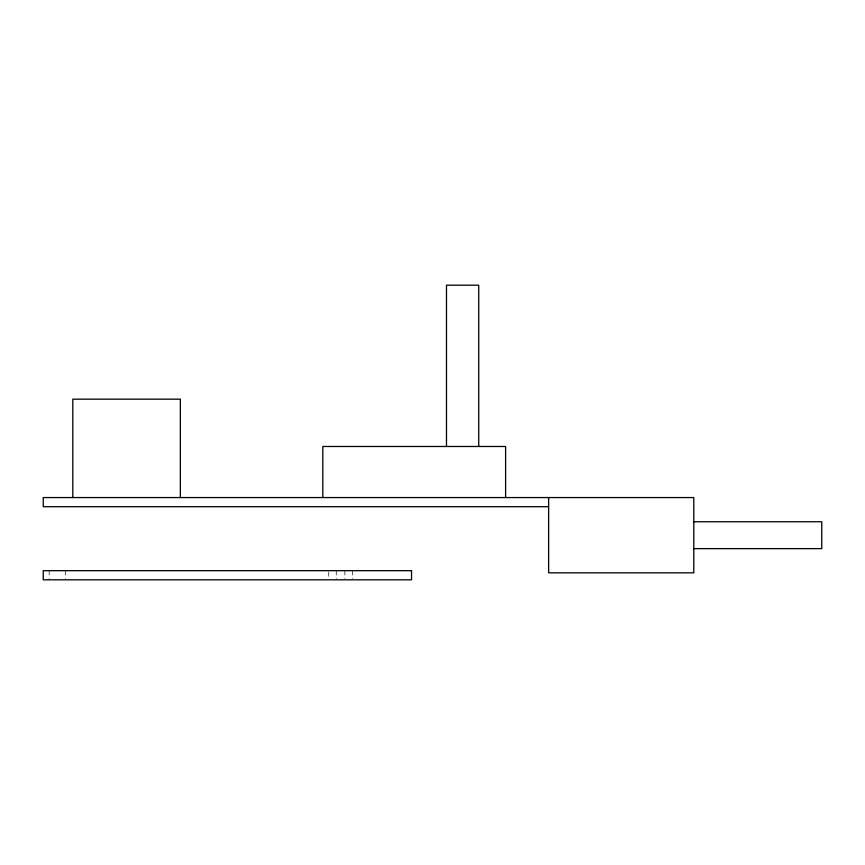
<?xml version="1.0" encoding="UTF-8"?>
<svg xmlns="http://www.w3.org/2000/svg" width="865" height="865" viewBox="0 0 865 865"><rect width="100%" height="100%" fill="white"/><g stroke="black" fill="none" stroke-linecap="round" stroke-linejoin="round"><path stroke-width="0.65" stroke-dasharray="4.33 3.24" d="M352.39 570.673L352.39 578.512M344.865 570.673L344.865 578.512M336.258 570.673L336.258 578.512M328.732 571.981L328.732 578.512M65.297 570.673L65.297 578.512M49.164 570.673L49.164 578.512"/><path stroke-width="1.3" d="M548.626 506.695L43.25 506.695L43.25 497.559L693.795 497.559L693.795 572.825L548.626 572.825L548.626 497.559M693.795 521.757L821.75 521.757L821.75 548.626L693.795 548.626M505.614 497.559L505.614 446.481L322.818 446.481L322.818 497.559M478.734 446.481L478.734 285.19L446.481 285.19L446.481 446.481M180.353 497.559L180.353 399.165L72.822 399.165L72.822 497.559M411.535 570.673L43.25 570.673L43.25 579.81L411.535 579.81L411.535 570.673"/></g></svg>
